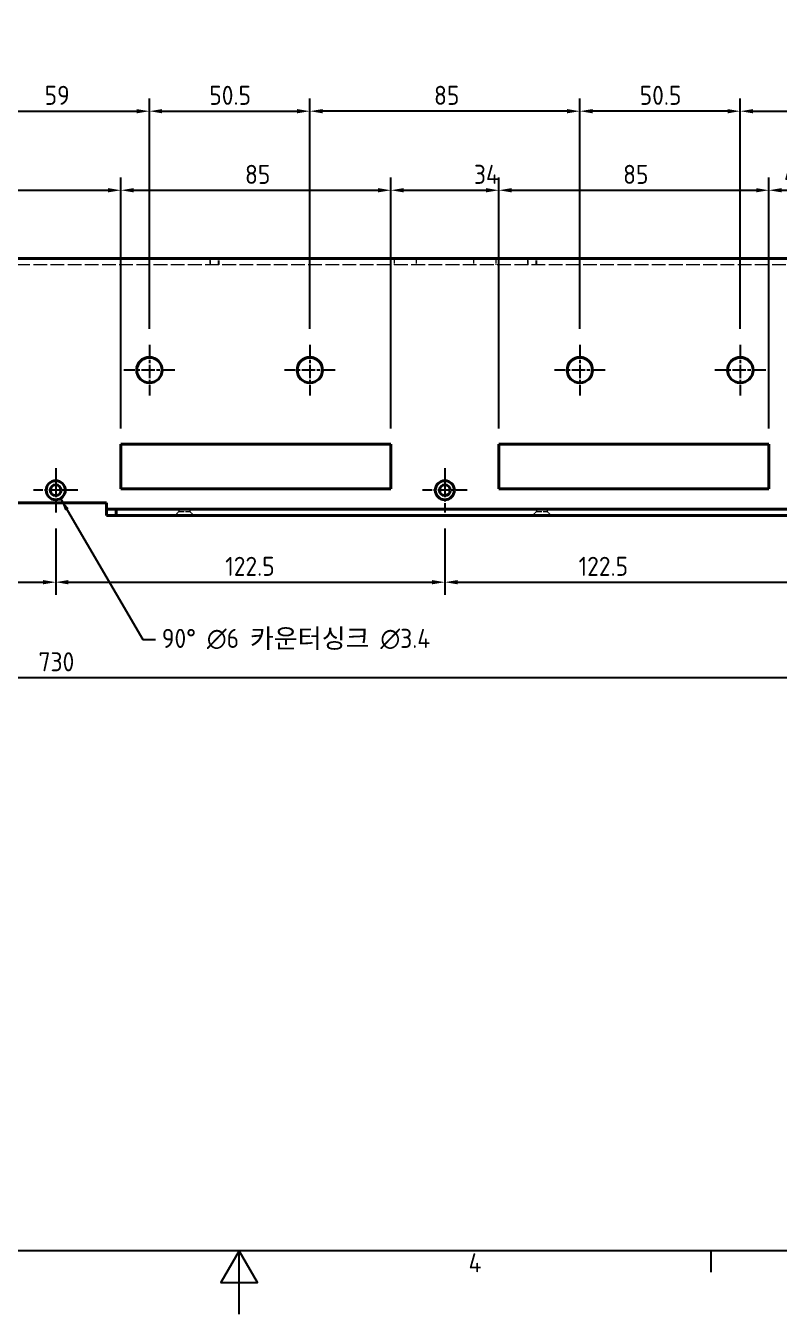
# Model space of a CAD drawing. Header units: millimetres. Extents: x 0 to 1188, y 0 to 840.
# Drawn here: x 526.8 to 764, y 0 to 405.8 of the extents above; entities that cross this region are included whole.
import ezdxf

# ---------------------------------------------------------------- set-up
doc = ezdxf.new("R2010")
doc.units = ezdxf.units.MM
doc.header["$LTSCALE"] = 2
doc.linetypes.add('CHAIN', pattern=[0.3543, 0.2362, -0.0295, 0.0591, -0.0295])
doc.linetypes.add('DASHED', pattern=[0.2067, 0.1654, -0.0413])
doc.layers.get('0').update_dxf_attribs({"color": 3, "lineweight": 25})
for name, color, linetype, lineweight in [('가려진 것(ISO)', 2, 'DASHED', 18), ('가시적인 것(ISO)', 3, 'Continuous', 40), ('경계(ISO)', 7, 'Continuous', 25), ('기호(ISO)', 5, 'Continuous', 25), ('중심 표식(ISO)', 1, 'Continuous', 25), ('치수(ISO)', 2, 'Continuous', 25)]:
    doc.layers.add(name, color=color, linetype=linetype, lineweight=lineweight)
doc.styles.add('문자 텍스트_M2B', font='isocp.shx')
doc.styles.add('치수 텍스트_PSTEK_POSCO', font='isocp.shx')
doc.dimstyles.new('치수_PSTEK_POSCO', dxfattribs={"dimscale": 2, "dimtxt": 3, "dimasz": 2, "dimexe": 2, "dimexo": 2.5, "dimgap": 1, "dimtad": 1, "dimrnd": 1e-08, "dimdsep": 46, "dimtxsty": '치수 텍스트_PSTEK_POSCO', "dimcen": 0.09, "dimdle": 10, "dimclrd": 7, "dimclre": 7, "dimclrt": 2, "dimadec": 1, "dimazin": 2, "dimtfac": 1, "dimtmove": 0, "dimatfit": 3, "dimfxl": 0, "dimtolj": 1, "dimlwd": -1, "dimlwe": -1, "dimarcsym": 0})
doc.dimstyles.new('치수_PSTEK_POSCO$7', dxfattribs={"dimscale": 2, "dimtxt": 3, "dimasz": 2, "dimexe": 2, "dimexo": 2.5, "dimgap": 1, "dimtad": 1, "dimrnd": 1e-08, "dimdsep": 46, "dimtxsty": '치수 텍스트_PSTEK_POSCO', "dimcen": 0.09, "dimdle": 10, "dimclrd": 7, "dimclre": 7, "dimclrt": 2, "dimadec": 1, "dimazin": 2, "dimtfac": 1, "dimtmove": 0, "dimatfit": 3, "dimfxl": 0, "dimtolj": 1, "dimlwd": -1, "dimlwe": -1, "dimarcsym": 0})

# ---------------------------------------------------------------- blocks, each defined once
blk = doc.blocks.new('경계 Default Border')
at = {"layer": '경계(ISO)'}
blk.add_line((371.25, 10), (371.25, 6.6), dxfattribs=at)
at = {"layer": '경계(ISO)', "flags": 128}
for points in [[(10, 10), (10, 410), (584, 410), (584, 10), (10, 10)], [(297, 0), (297, 10), (294.11, 5), (299.89, 5), (297, 10)]]:
    blk.add_lwpolyline(points, dxfattribs=at)
at = {"layer": '경계(ISO)', "color": 2, "insert": (333.1, 6.6), "char_height": 3, "attachment_point": 7, "style": '문자 텍스트_M2B'}
blk.add_mtext('4', dxfattribs=at)
blk = doc.blocks.new('*D23')
at = {"layer": 'Defpoints', "color": 0, "transparency": 16777216}
for p in [(658.73, 252.52), (781.23, 252.52), (781.23, 230.57)]:
    blk.add_point(p, dxfattribs=at)
at = {"layer": '치수(ISO)', "color": 7, "transparency": 16777216}
for p, q in [((658.73, 247.52), (658.73, 226.57)), ((781.23, 247.52), (781.23, 226.57)), ((662.73, 230.57), (777.23, 230.57))]:
    blk.add_line(p, q, dxfattribs=at)
for points in [[(662.73, 231.24), (662.73, 229.9), (658.73, 230.57)], [(777.23, 231.24), (777.23, 229.9), (781.23, 230.57)]]:
    blk.add_solid(points, dxfattribs=at)
at = {"layer": '치수(ISO)', "color": 2, "transparency": 16777216, "insert": (700.83, 235.57), "char_height": 6, "attachment_point": 4, "style": '치수 텍스트_PSTEK_POSCO'}
blk.add_mtext('\\A1;122.5', dxfattribs=at)
blk = doc.blocks.new('*D26')
at = {"layer": 'Defpoints', "color": 0, "transparency": 16777216}
for p in [(760.73, 354.02), (675.73, 274.02), (760.73, 274.02)]:
    blk.add_point(p, dxfattribs=at)
at = {"layer": '치수(ISO)', "color": 7, "transparency": 16777216}
for p, q in [((675.73, 279.02), (675.73, 358.02)), ((760.73, 279.02), (760.73, 358.02)), ((679.73, 354.02), (756.73, 354.02))]:
    blk.add_line(p, q, dxfattribs=at)
for points in [[(679.73, 354.69), (679.73, 353.36), (675.73, 354.02)], [(756.73, 354.69), (756.73, 353.36), (760.73, 354.02)]]:
    blk.add_solid(points, dxfattribs=at)
at = {"layer": '치수(ISO)', "color": 2, "transparency": 16777216, "insert": (714.83, 359.02), "char_height": 6, "attachment_point": 4, "style": '치수 텍스트_PSTEK_POSCO'}
blk.add_mtext('\\A1;85', dxfattribs=at)
blk = doc.blocks.new('*D27')
at = {"layer": 'Defpoints', "color": 0, "transparency": 16777216}
for p in [(801.73, 354.02), (760.73, 274.02), (801.73, 274.02)]:
    blk.add_point(p, dxfattribs=at)
at = {"layer": '치수(ISO)', "color": 7, "transparency": 16777216}
for p, q in [((760.73, 279.02), (760.73, 358.02)), ((801.73, 279.02), (801.73, 358.02)), ((764.73, 354.02), (797.73, 354.02))]:
    blk.add_line(p, q, dxfattribs=at)
for points in [[(764.73, 354.69), (764.73, 353.36), (760.73, 354.02)], [(797.73, 354.69), (797.73, 353.36), (801.73, 354.02)]]:
    blk.add_solid(points, dxfattribs=at)
at = {"layer": '치수(ISO)', "color": 2, "transparency": 16777216, "insert": (765.5, 359.02), "char_height": 6, "attachment_point": 4, "style": '치수 텍스트_PSTEK_POSCO'}
blk.add_mtext('\\A1;41', dxfattribs=at)
blk = doc.blocks.new('*D31')
at = {"layer": 'Defpoints', "color": 0, "transparency": 16777216}
for p in [(171.23, 251.52), (901.23, 251.52), (901.23, 200.5)]:
    blk.add_point(p, dxfattribs=at)
at = {"layer": '치수(ISO)', "color": 7, "transparency": 16777216}
for p, q in [((171.23, 246.52), (171.23, 196.5)), ((901.23, 246.52), (901.23, 196.5)), ((175.23, 200.5), (897.23, 200.5))]:
    blk.add_line(p, q, dxfattribs=at)
for points in [[(175.23, 201.17), (175.23, 199.84), (171.23, 200.5)], [(897.23, 201.17), (897.23, 199.84), (901.23, 200.5)]]:
    blk.add_solid(points, dxfattribs=at)
at = {"layer": '치수(ISO)', "color": 2, "transparency": 16777216, "insert": (530.83, 205.5), "char_height": 6, "attachment_point": 4, "style": '치수 텍스트_PSTEK_POSCO'}
blk.add_mtext('\\A1;730', dxfattribs=at)
blk = doc.blocks.new('*D51')
at = {"layer": 'Defpoints', "color": 0, "transparency": 16777216}
for p in [(565.73, 378.92), (506.73, 305.37), (565.73, 305.37)]:
    blk.add_point(p, dxfattribs=at)
at = {"layer": '치수(ISO)', "color": 7, "transparency": 16777216}
for p, q in [((506.73, 310.37), (506.73, 382.92)), ((565.73, 310.37), (565.73, 382.92)), ((510.73, 378.92), (561.73, 378.92))]:
    blk.add_line(p, q, dxfattribs=at)
for points in [[(510.73, 379.58), (510.73, 378.25), (506.73, 378.92)], [(561.73, 379.58), (561.73, 378.25), (565.73, 378.92)]]:
    blk.add_solid(points, dxfattribs=at)
at = {"layer": '치수(ISO)', "color": 2, "transparency": 16777216, "insert": (532.74, 383.92), "char_height": 6, "attachment_point": 4, "style": '치수 텍스트_PSTEK_POSCO'}
blk.add_mtext('\\A1;59', dxfattribs=at)
blk = doc.blocks.new('*D52')
at = {"layer": 'Defpoints', "color": 0, "transparency": 16777216}
for p in [(616.23, 378.92), (565.73, 305.37), (616.23, 305.37)]:
    blk.add_point(p, dxfattribs=at)
at = {"layer": '치수(ISO)', "color": 7, "transparency": 16777216}
for p, q in [((565.73, 310.37), (565.73, 382.92)), ((616.23, 310.37), (616.23, 382.92)), ((569.73, 378.92), (612.23, 378.92))]:
    blk.add_line(p, q, dxfattribs=at)
for points in [[(569.73, 379.58), (569.73, 378.25), (565.73, 378.92)], [(612.23, 379.58), (612.23, 378.25), (616.23, 378.92)]]:
    blk.add_solid(points, dxfattribs=at)
at = {"layer": '치수(ISO)', "color": 2, "transparency": 16777216, "insert": (584.58, 383.92), "char_height": 6, "attachment_point": 4, "style": '치수 텍스트_PSTEK_POSCO'}
blk.add_mtext('\\A1;50.5', dxfattribs=at)
blk = doc.blocks.new('*D54')
at = {"layer": 'Defpoints', "color": 0, "transparency": 16777216}
for p in [(675.73, 354.02), (641.73, 274.02), (675.73, 274.02)]:
    blk.add_point(p, dxfattribs=at)
at = {"layer": '치수(ISO)', "color": 7, "transparency": 16777216}
for p, q in [((641.73, 279.02), (641.73, 358.02)), ((675.73, 279.02), (675.73, 358.02)), ((645.73, 354.02), (671.73, 354.02))]:
    blk.add_line(p, q, dxfattribs=at)
for points in [[(645.73, 354.69), (645.73, 353.36), (641.73, 354.02)], [(671.73, 354.69), (671.73, 353.36), (675.73, 354.02)]]:
    blk.add_solid(points, dxfattribs=at)
at = {"layer": '치수(ISO)', "color": 2, "transparency": 16777216, "insert": (667.88, 359.02), "char_height": 6, "attachment_point": 4, "style": '치수 텍스트_PSTEK_POSCO'}
blk.add_mtext('\\A1;34', dxfattribs=at)
blk = doc.blocks.new('*D73')
at = {"layer": 'Defpoints', "color": 0, "transparency": 16777216}
for p in [(810.73, 378.92), (751.73, 305.37), (810.73, 305.37)]:
    blk.add_point(p, dxfattribs=at)
at = {"layer": '치수(ISO)', "color": 7, "transparency": 16777216}
for p, q in [((751.73, 310.37), (751.73, 382.92)), ((810.73, 310.37), (810.73, 382.92)), ((755.73, 378.92), (806.73, 378.92))]:
    blk.add_line(p, q, dxfattribs=at)
for points in [[(755.73, 379.58), (755.73, 378.25), (751.73, 378.92)], [(806.73, 379.58), (806.73, 378.25), (810.73, 378.92)]]:
    blk.add_solid(points, dxfattribs=at)
at = {"layer": '치수(ISO)', "color": 2, "transparency": 16777216, "insert": (777.72, 383.92), "char_height": 6, "attachment_point": 4, "style": '치수 텍스트_PSTEK_POSCO'}
blk.add_mtext('\\A1;59', dxfattribs=at)
blk = doc.blocks.new('*D74')
at = {"layer": 'Defpoints', "color": 0, "transparency": 16777216}
for p in [(701.23, 378.92), (701.23, 305.37), (751.73, 305.37)]:
    blk.add_point(p, dxfattribs=at)
at = {"layer": '치수(ISO)', "color": 7, "transparency": 16777216}
for p, q in [((701.23, 310.37), (701.23, 382.92)), ((751.73, 310.37), (751.73, 382.92)), ((747.73, 378.92), (705.23, 378.92))]:
    blk.add_line(p, q, dxfattribs=at)
for points in [[(705.23, 379.58), (705.23, 378.25), (701.23, 378.92)], [(747.73, 379.58), (747.73, 378.25), (751.73, 378.92)]]:
    blk.add_solid(points, dxfattribs=at)
at = {"layer": '치수(ISO)', "color": 2, "transparency": 16777216, "insert": (720.06, 383.92), "char_height": 6, "attachment_point": 4, "style": '치수 텍스트_PSTEK_POSCO'}
blk.add_mtext('\\A1;50.5', dxfattribs=at)
blk = doc.blocks.new('*D75')
at = {"layer": 'Defpoints', "color": 0, "transparency": 16777216}
for p in [(616.23, 378.92), (616.23, 305.37), (701.23, 305.37)]:
    blk.add_point(p, dxfattribs=at)
at = {"layer": '치수(ISO)', "color": 7, "transparency": 16777216}
for p, q in [((616.23, 310.37), (616.23, 382.92)), ((701.23, 310.37), (701.23, 382.92)), ((697.23, 378.92), (620.23, 378.92))]:
    blk.add_line(p, q, dxfattribs=at)
for points in [[(620.23, 379.58), (620.23, 378.25), (616.23, 378.92)], [(697.23, 379.58), (697.23, 378.25), (701.23, 378.92)]]:
    blk.add_solid(points, dxfattribs=at)
at = {"layer": '치수(ISO)', "color": 2, "transparency": 16777216, "insert": (655.31, 383.92), "char_height": 6, "attachment_point": 4, "style": '치수 텍스트_PSTEK_POSCO'}
blk.add_mtext('\\A1;85', dxfattribs=at)
blk = doc.blocks.new('*D76')
at = {"layer": 'Defpoints', "color": 0, "transparency": 16777216}
for p in [(641.73, 354.02), (556.73, 274.02), (641.73, 274.02)]:
    blk.add_point(p, dxfattribs=at)
at = {"layer": '치수(ISO)', "color": 7, "transparency": 16777216}
for p, q in [((556.73, 279.02), (556.73, 358.02)), ((641.73, 279.02), (641.73, 358.02)), ((560.73, 354.02), (637.73, 354.02))]:
    blk.add_line(p, q, dxfattribs=at)
for points in [[(560.73, 354.69), (560.73, 353.36), (556.73, 354.02)], [(637.73, 354.69), (637.73, 353.36), (641.73, 354.02)]]:
    blk.add_solid(points, dxfattribs=at)
at = {"layer": '치수(ISO)', "color": 2, "transparency": 16777216, "insert": (595.81, 359.02), "char_height": 6, "attachment_point": 4, "style": '치수 텍스트_PSTEK_POSCO'}
blk.add_mtext('\\A1;85', dxfattribs=at)
blk = doc.blocks.new('*D78')
at = {"layer": 'Defpoints', "color": 0, "transparency": 16777216}
for p in [(556.73, 354.02), (510.73, 274.02), (556.73, 274.02)]:
    blk.add_point(p, dxfattribs=at)
at = {"layer": '치수(ISO)', "color": 7, "transparency": 16777216}
for p, q in [((510.73, 279.02), (510.73, 358.02)), ((556.73, 279.02), (556.73, 358.02)), ((514.73, 354.02), (552.73, 354.02))]:
    blk.add_line(p, q, dxfattribs=at)
for points in [[(514.73, 354.69), (514.73, 353.36), (510.73, 354.02)], [(552.73, 354.69), (552.73, 353.36), (556.73, 354.02)]]:
    blk.add_solid(points, dxfattribs=at)
at = {"layer": '치수(ISO)', "color": 2, "transparency": 16777216, "insert": (514.73, 359.02), "char_height": 6, "attachment_point": 4, "style": '치수 텍스트_PSTEK_POSCO'}
blk.add_mtext('\\A1;46', dxfattribs=at)
blk = doc.blocks.new('*D98')
at = {"layer": 'Defpoints', "color": 0, "transparency": 16777216}
for p in [(536.23, 252.52), (658.73, 252.52), (658.73, 230.57)]:
    blk.add_point(p, dxfattribs=at)
at = {"layer": '치수(ISO)', "color": 7, "transparency": 16777216}
for p, q in [((536.23, 247.52), (536.23, 226.57)), ((658.73, 247.52), (658.73, 226.57)), ((540.23, 230.57), (654.73, 230.57))]:
    blk.add_line(p, q, dxfattribs=at)
for points in [[(540.23, 231.24), (540.23, 229.9), (536.23, 230.57)], [(654.73, 231.24), (654.73, 229.9), (658.73, 230.57)]]:
    blk.add_solid(points, dxfattribs=at)
at = {"layer": '치수(ISO)', "color": 2, "transparency": 16777216, "insert": (589.58, 235.57), "char_height": 6, "attachment_point": 4, "style": '치수 텍스트_PSTEK_POSCO'}
blk.add_mtext('\\A1;122.5', dxfattribs=at)
blk = doc.blocks.new('*D99')
at = {"layer": 'Defpoints', "color": 0, "transparency": 16777216}
for p in [(413.73, 252.52), (536.23, 252.52), (536.23, 230.57)]:
    blk.add_point(p, dxfattribs=at)
at = {"layer": '치수(ISO)', "color": 7, "transparency": 16777216}
for p, q in [((413.73, 247.52), (413.73, 226.57)), ((536.23, 247.52), (536.23, 226.57)), ((417.73, 230.57), (532.23, 230.57))]:
    blk.add_line(p, q, dxfattribs=at)
for points in [[(417.73, 231.24), (417.73, 229.9), (413.73, 230.57)], [(532.23, 231.24), (532.23, 229.9), (536.23, 230.57)]]:
    blk.add_solid(points, dxfattribs=at)
at = {"layer": '치수(ISO)', "color": 2, "transparency": 16777216, "insert": (467.08, 235.57), "char_height": 6, "attachment_point": 4, "style": '치수 텍스트_PSTEK_POSCO'}
blk.add_mtext('\\A1;122.5', dxfattribs=at)

msp = doc.modelspace()

# ---------------------------------------------------------------- linework, layer by layer
at = {"layer": '가려진 것(ISO)', "ltscale": 13.080328}
msp.add_line((901.2322, 330.5247), (171.2322, 330.5247), dxfattribs=at)
at = {"layer": '가려진 것(ISO)', "ltscale": 1.904597}
for p, q in [((584.7322, 332.5247), (584.7322, 330.5247)), ((585.0027, 330.5247), (585.0027, 332.5247)), ((587.4617, 330.5247), (587.4617, 332.5247)), ((587.7322, 330.5247), (587.7322, 332.5247)), ((642.7322, 332.5247), (642.7322, 330.5247)), ((649.7322, 332.5247), (649.7322, 330.5247)), ((667.7322, 332.5247), (667.7322, 330.5247)), ((674.7322, 332.5247), (674.7322, 330.5247)), ((684.7322, 332.5247), (684.7322, 330.5247)), ((685.0027, 330.5247), (685.0027, 332.5247)), ((687.4617, 330.5247), (687.4617, 332.5247)), ((687.7322, 330.5247), (687.7322, 332.5247))]:
    msp.add_line(p, q, dxfattribs=at)
at = {"layer": '가려진 것(ISO)', "ltscale": 1.750771}
for p, q in [((575.0322, 252.8247), (573.7322, 251.5247)), ((578.4322, 252.8247), (579.7322, 251.5247)), ((687.5322, 252.8247), (686.2322, 251.5247)), ((690.9322, 252.8247), (692.2322, 251.5247))]:
    msp.add_line(p, q, dxfattribs=at)
at = {"layer": '가려진 것(ISO)', "ltscale": 0.666544}
for p, q in [((575.0322, 253.5247), (575.0322, 252.8247)), ((578.4322, 253.5247), (578.4322, 252.8247)), ((687.5322, 253.5247), (687.5322, 252.8247)), ((690.9322, 253.5247), (690.9322, 252.8247))]:
    msp.add_line(p, q, dxfattribs=at)
at = {"layer": '가려진 것(ISO)', "ltscale": 5.086114}
for p, q in [((575.0322, 252.8247), (578.4322, 252.8247)), ((687.5322, 252.8247), (690.9322, 252.8247))]:
    msp.add_line(p, q, dxfattribs=at)
at = {"layer": '가시적인 것(ISO)'}
for p, q in [((171.2322, 332.5247), (901.2322, 332.5247)), ((556.7322, 274.0247), (641.7322, 274.0247)), ((556.7322, 260.0247), (556.7322, 274.0247)), ((641.7322, 274.0247), (641.7322, 260.0247)), ((675.7322, 274.0247), (760.7322, 274.0247)), ((675.7322, 260.0247), (675.7322, 274.0247)), ((760.7322, 274.0247), (760.7322, 260.0247)), ((641.7322, 260.0247), (556.7322, 260.0247)), ((760.7322, 260.0247), (675.7322, 260.0247)), ((520.2322, 255.5247), (552.2322, 255.5247)), ((552.2322, 255.5247), (552.2322, 253.5247)), ((555.2322, 253.5247), (552.2322, 253.5247)), ((552.2322, 253.5247), (552.2322, 251.5247)), ((555.2322, 251.5247), (555.2322, 253.5247)), ((555.2322, 253.5247), (898.2322, 253.5247)), ((552.2322, 251.5247), (555.2322, 251.5247)), ((555.2322, 251.5247), (898.2322, 251.5247))]:
    msp.add_line(p, q, dxfattribs=at)
for centre, radius in [((565.7322, 297.3747), 4), ((616.2322, 297.3747), 4), ((701.2322, 297.3747), 4), ((751.7322, 297.3747), 4), ((536.2322, 259.5247), 3), ((536.2322, 259.5247), 1.7), ((658.7322, 259.5247), 3), ((658.7322, 259.5247), 1.7)]:
    msp.add_circle(centre, radius, dxfattribs=at)
at = {"layer": '중심 표식(ISO)', "linetype": 'CHAIN', "ltscale": 8.88956}
for p, q in [((565.7322, 305.3747), (565.7322, 289.3747)), ((616.2322, 305.3747), (616.2322, 289.3747)), ((701.2322, 305.3747), (701.2322, 289.3747)), ((751.7322, 305.3747), (751.7322, 289.3747)), ((573.7322, 297.3747), (557.7322, 297.3747)), ((624.2322, 297.3747), (608.2322, 297.3747)), ((709.2322, 297.3747), (693.2322, 297.3747)), ((759.7322, 297.3747), (743.7322, 297.3747))]:
    msp.add_line(p, q, dxfattribs=at)
at = {"layer": '중심 표식(ISO)', "linetype": 'CHAIN', "ltscale": 7.778352}
for p, q in [((536.2322, 266.5247), (536.2322, 252.5247)), ((658.7322, 266.5247), (658.7322, 252.5247)), ((543.2322, 259.5247), (529.2322, 259.5247)), ((665.7322, 259.5247), (651.7322, 259.5247))]:
    msp.add_line(p, q, dxfattribs=at)

# ---------------------------------------------------------------- block references
at = {"xscale": 2, "yscale": 2, "zscale": 2}
msp.add_blockref('경계 Default Border', (0, 0), dxfattribs=at)

# ---------------------------------------------------------------- texts
at = {"layer": '기호(ISO)', "color": 2, "insert": (569.646, 212.5411), "char_height": 6.0000002, "width": 98.74739, "attachment_point": 4, "line_spacing_factor": 0.525, "style": '치수 텍스트_PSTEK_POSCO'}
msp.add_mtext('{90° \\fAIGDT|b0|i0;\\H6.0000;n\\fisocp|b0|i0;\\H6.0000;6 카운터싱크 \\fAIGDT|b0|i0;\\H6.0000;n\\fisocp|b0|i0;\\H6.0000;3.4}', dxfattribs=at)

# ---------------------------------------------------------------- dimensions: what is measured, and where the dimension line sits
at = {"layer": '치수(ISO)', "color": 7}
for base, p1, p2, picture, middle in [((565.7322, 378.9173), (506.7322, 305.3747), (565.7322, 305.3747), '*D51', (536.2522, 378.9173)), ((616.2322, 378.9173), (565.7322, 305.3747), (616.2322, 305.3747), '*D52', (591.0022, 378.9173)), ((616.2322, 378.9173), (701.2322, 305.3747), (616.2322, 305.3747), '*D75', (658.7322, 378.9173)), ((701.2322, 378.9173), (751.7322, 305.3747), (701.2322, 305.3747), '*D74', (726.4822, 378.9173)), ((810.7322, 378.9173), (751.7322, 305.3747), (810.7322, 305.3747), '*D73', (781.2322, 378.9173)), ((556.7322, 354.0247), (510.7322, 274.0247), (556.7322, 274.0247), '*D78', (518.4822, 354.0247)), ((641.7322, 354.0247), (556.7322, 274.0247), (641.7322, 274.0247), '*D76', (599.2322, 354.0247)), ((675.7322, 354.0247), (641.7322, 274.0247), (675.7322, 274.0247), '*D54', (671.4822, 354.0247)), ((760.7322, 354.0247), (675.7322, 274.0247), (760.7322, 274.0247), '*D26', (718.2522, 354.0247)), ((801.7322, 354.0247), (760.7322, 274.0247), (801.7322, 274.0247), '*D27', (768.5022, 354.0247)), ((536.2322, 230.5707), (413.7322, 252.5247), (536.2322, 252.5247), '*D99', (475.0022, 230.5707)), ((658.7322, 230.5707), (536.2322, 252.5247), (658.7322, 252.5247), '*D98', (597.5022, 230.5707)), ((781.2322, 230.5707), (658.7322, 252.5247), (781.2322, 252.5247), '*D23', (708.7522, 230.5707)), ((901.2322, 200.5025), (171.2322, 251.5247), (901.2322, 251.5247), '*D31', (536.2322, 200.5025))]:
    dim = msp.add_linear_dim(base=base, p1=p1, p2=p2, angle=180, dimstyle='치수_PSTEK_POSCO', override={"dimdec": 2, "dimtp": 0, "dimtm": 0, "dimtdec": 2, "dimtofl": 0, "dimatfit": 1}, dxfattribs=at)
    dim.commit()
    dim.dimension.update_dxf_attribs({"geometry": picture, "text_midpoint": middle, "dimtype": 160})

# ---------------------------------------------------------------- leaders
at = {"layer": '기호(ISO)', "color": 7, "annotation_type": 0, "has_hookline": 1, "hookline_direction": 0, "text_width": 89.473}
msp.add_leader([(537.7322, 256.9266), (563.646, 212.5411), (567.646, 212.5411)], dimstyle='치수_PSTEK_POSCO$7', override={"dimtad": 0}, dxfattribs=at)

doc.saveas('drawing.dxf')
